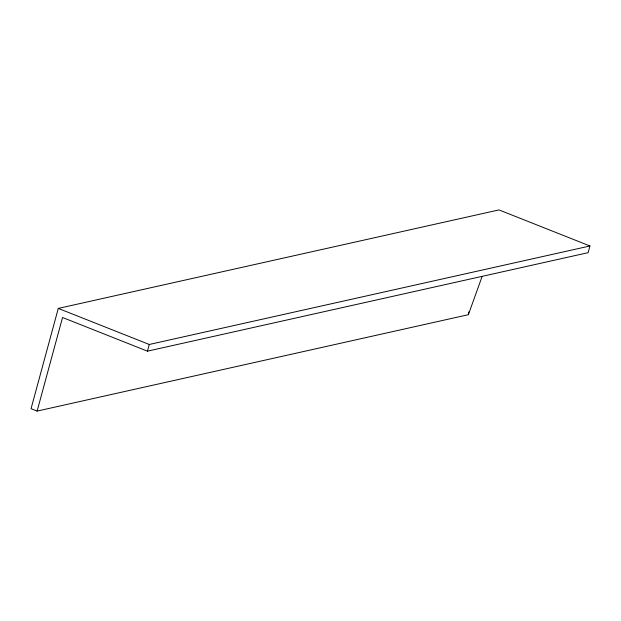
<?xml version="1.0" encoding="UTF-8"?>
<svg xmlns="http://www.w3.org/2000/svg" width="621" height="621" viewBox="0 0 621 621"><rect width="100%" height="100%" fill="white"/><g stroke="black" fill="none" stroke-linecap="round" stroke-linejoin="round"><path stroke-width="0.93" d="M37.113 411.086L62.542 317.502L147.456 351.16L588.134 252.662L589.95 245.978L498.973 209.914L58.289 308.412L31.05 408.68L37.113 411.086L468.374 314.692L468.739 311.882M147.456 351.16L149.273 344.476L589.95 245.978M468.374 314.692L482.113 276.461M58.289 308.412L149.273 344.476"/></g></svg>
